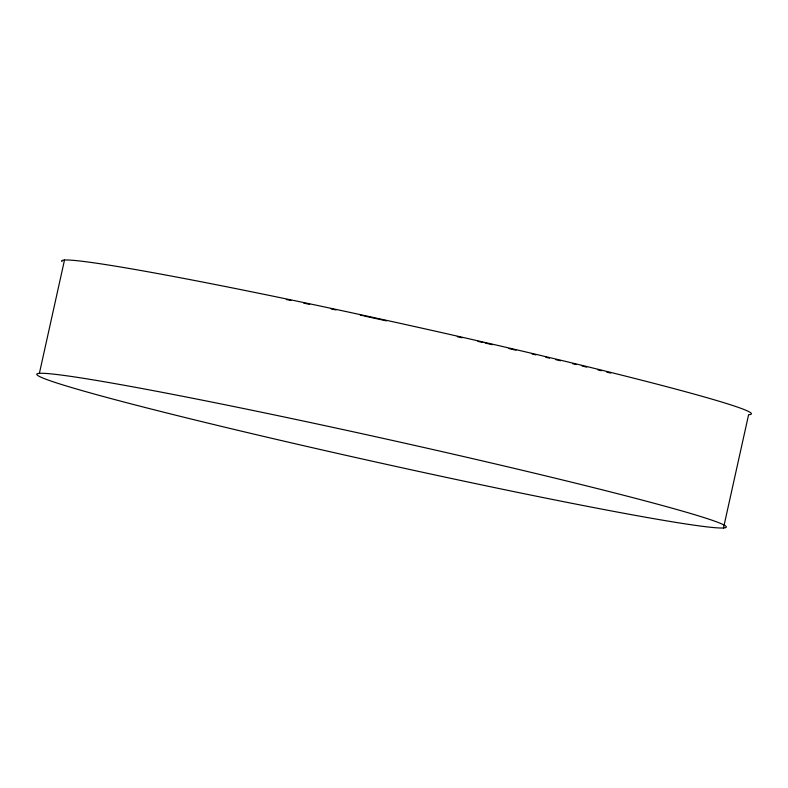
<?xml version="1.0" encoding="UTF-8"?>
<svg xmlns="http://www.w3.org/2000/svg" width="788" height="788" viewBox="0 0 788 788"><rect width="100%" height="100%" fill="white"/><g stroke="black" fill="none" stroke-linecap="round" stroke-linejoin="round"><path stroke-width="1.18" d="M39.4 373.276L64.508 260.03M723.492 527.97A353.251 12.332 12.5 0 0 248.673 409.573A353.251 12.332 12.5 0 0 172.168 414.321A353.251 12.332 12.5 0 0 723.492 527.97L748.6 414.724A353.251 12.332 12.5 0 0 420.703 327.897A353.251 12.332 12.5 0 0 62.035 261.685M286.33 299.509A337.983 11.79 12.5 0 1 290.92 300.455M303.725 303.134A337.983 11.79 12.5 0 1 309.635 304.365M331.187 308.926A337.983 11.79 12.5 0 1 336.023 309.96M360.254 315.161A337.983 11.79 12.5 0 1 362.677 315.683M363.849 315.939A337.983 11.79 12.5 0 1 386.465 320.874M457.296 336.673A337.983 11.79 12.5 0 1 462.152 337.776M477.912 341.381A337.983 11.79 12.5 0 1 482.749 342.494M485.152 343.046A337.983 11.79 12.5 0 1 492.372 344.711M508.999 348.572A337.983 11.79 12.5 0 1 516.022 350.217M532.077 353.999A337.983 11.79 12.5 0 1 535.83 354.886M545.808 357.26A337.983 11.79 12.5 0 1 549.522 358.146M555.678 359.614A337.983 11.79 12.5 0 1 560.573 360.796M572.63 363.711A337.983 11.79 12.5 0 1 576.186 364.568M582.056 366.006A337.983 11.79 12.5 0 1 586.696 367.139M598.023 369.927A337.983 11.79 12.5 0 1 601.342 370.754M606.78 372.103A337.983 11.79 12.5 0 1 610.68 373.079"/></g></svg>
